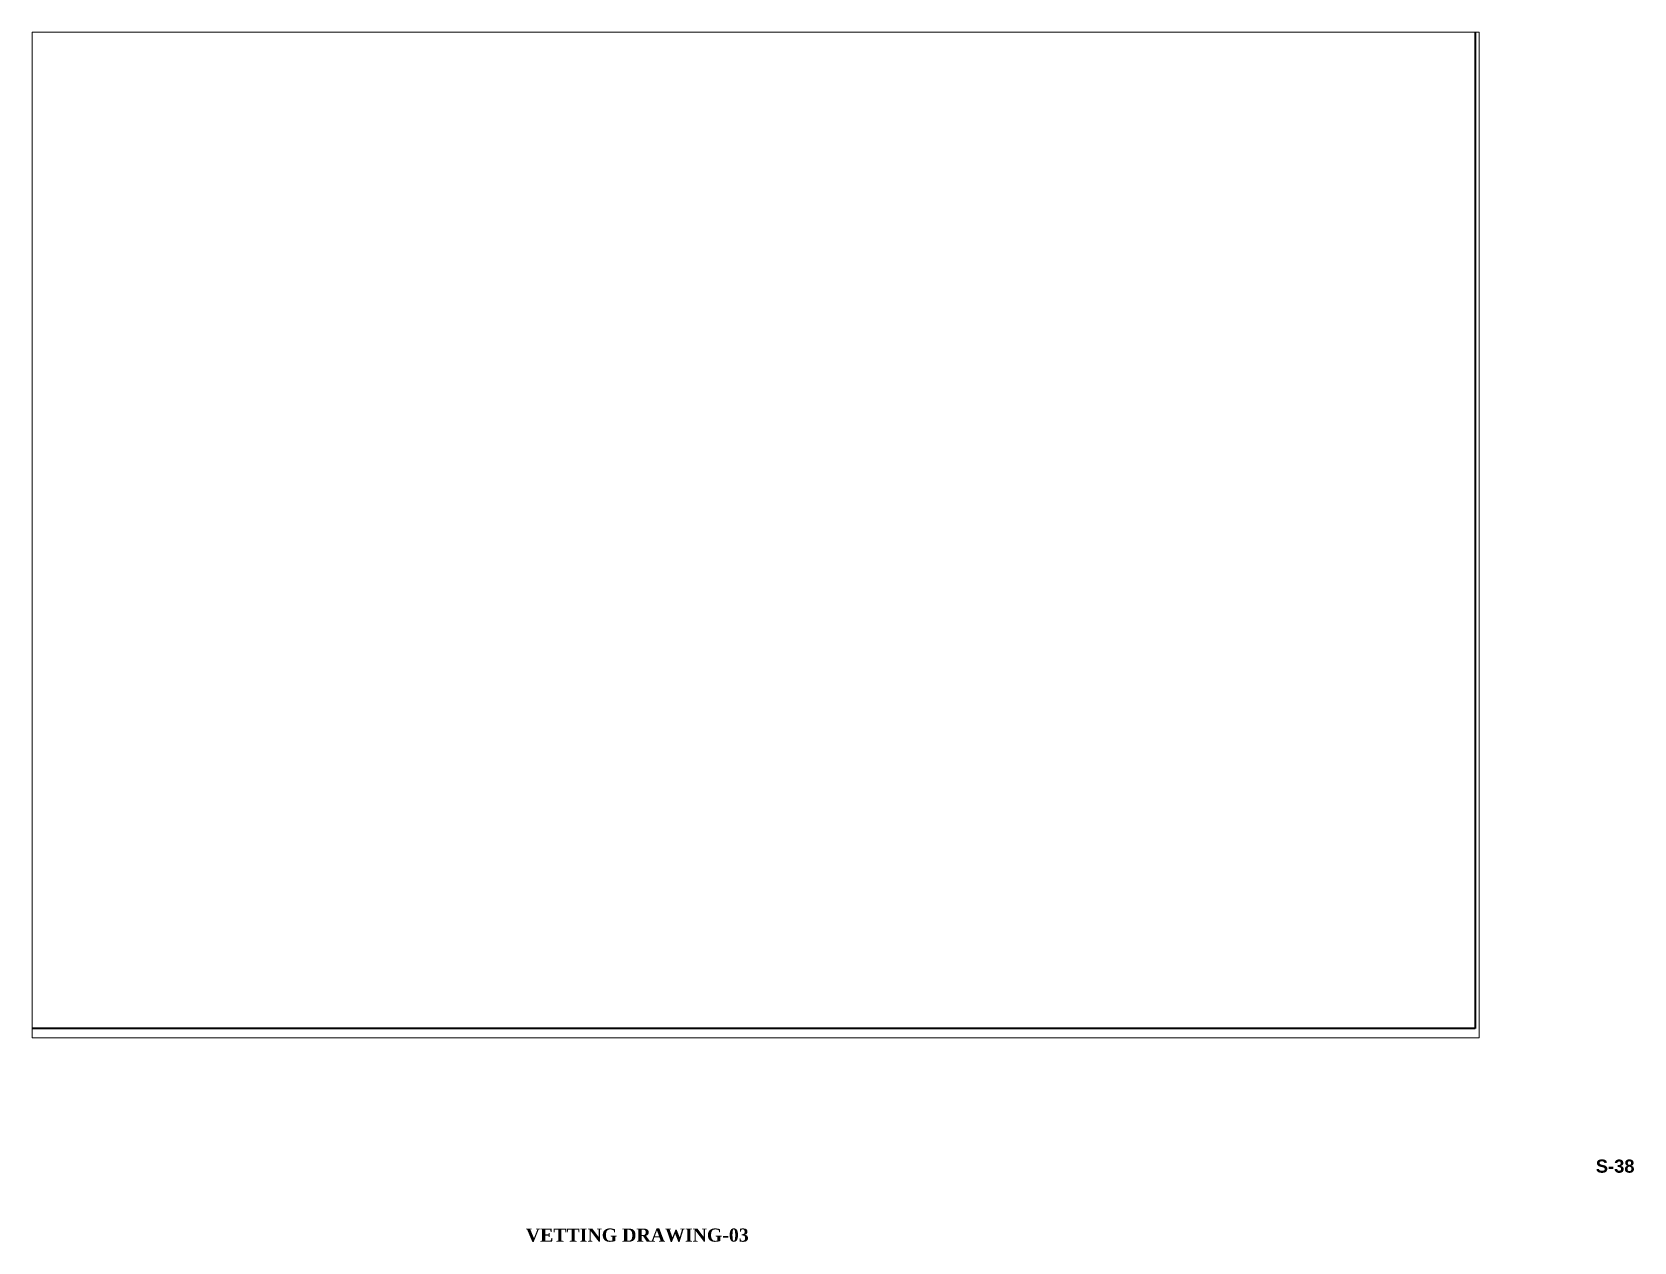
# Paper-space layout 'V3' of a CAD drawing. Header units: millimetres. Extents: x 26 to 393, y 4 to 281.
# The model-space entities are those that its viewports show. They can reach past a viewport. Long polylines and large blocks are cut down to what shows.
import ezdxf

# ---------------------------------------------------------------- set-up
doc = ezdxf.new("R2010")
doc.units = ezdxf.units.MM
doc.header["$LTSCALE"] = 10
doc.linetypes.add('DASHED2', pattern=[0.375, 0.25, -0.125])
doc.layers.add('Bordar', color=1, linetype='Continuous', lineweight=40)
doc.layers.add('Fram_Text', color=152, linetype='Continuous', lineweight=20)
doc.layers.add('Text', color=7, linetype='Continuous')
doc.styles.get("Standard").update_dxf_attribs({"font": 'ARIALN.TTF'})
doc.styles.add('TNR', font='times.ttf')
picture_1 = doc.add_image_def('image3.jpg', size_in_pixel=(3509, 2484))

msp = doc.modelspace()

# ---------------------------------------------------------------- pictures from other files: only their frames are drawn
at = {"layer": 'Bordar', "ltscale": 10}
image = msp.add_image(picture_1, insert=(60108.2, 1454), size_in_units=(2564.1, 1815.1), dxfattribs=at)
image.dxf.flags = 7

psp = doc.layouts.new('V3')

# ---------------------------------------------------------------- texts
at = {"layer": 'Fram_Text', "color": 0, "linetype": 'DASHED2', "ltscale": 0.1, "insert": (388.6, 23.02), "char_height": 3, "width": 6.9656, "attachment_point": 2}
psp.add_mtext('{\\fArial|b1|i0|c0|p34;S-38}', dxfattribs=at)
at = {"layer": 'Text', "linetype": 'Continuous', "insert": (164.93, 5.71), "char_height": 3, "width": 99.5724, "attachment_point": 5, "style": 'TNR'}
psp.add_mtext('\\A1;{\\fRomantic|b1|i0|c2|p2;\\C7;VETTING DRAWING-03}', dxfattribs=at)

# ---------------------------------------------------------------- viewports
at = {"layer": 'Defpoints', "ltscale": 10, "view_target_point": (-336364, 205204.17)}
psp.add_viewport(center=(192, 165.9), size=(331, 230.0478), view_center_point=(397779.29, -202887.83), view_height=1756.8171, dxfattribs=at)

doc.saveas('drawing.dxf')
